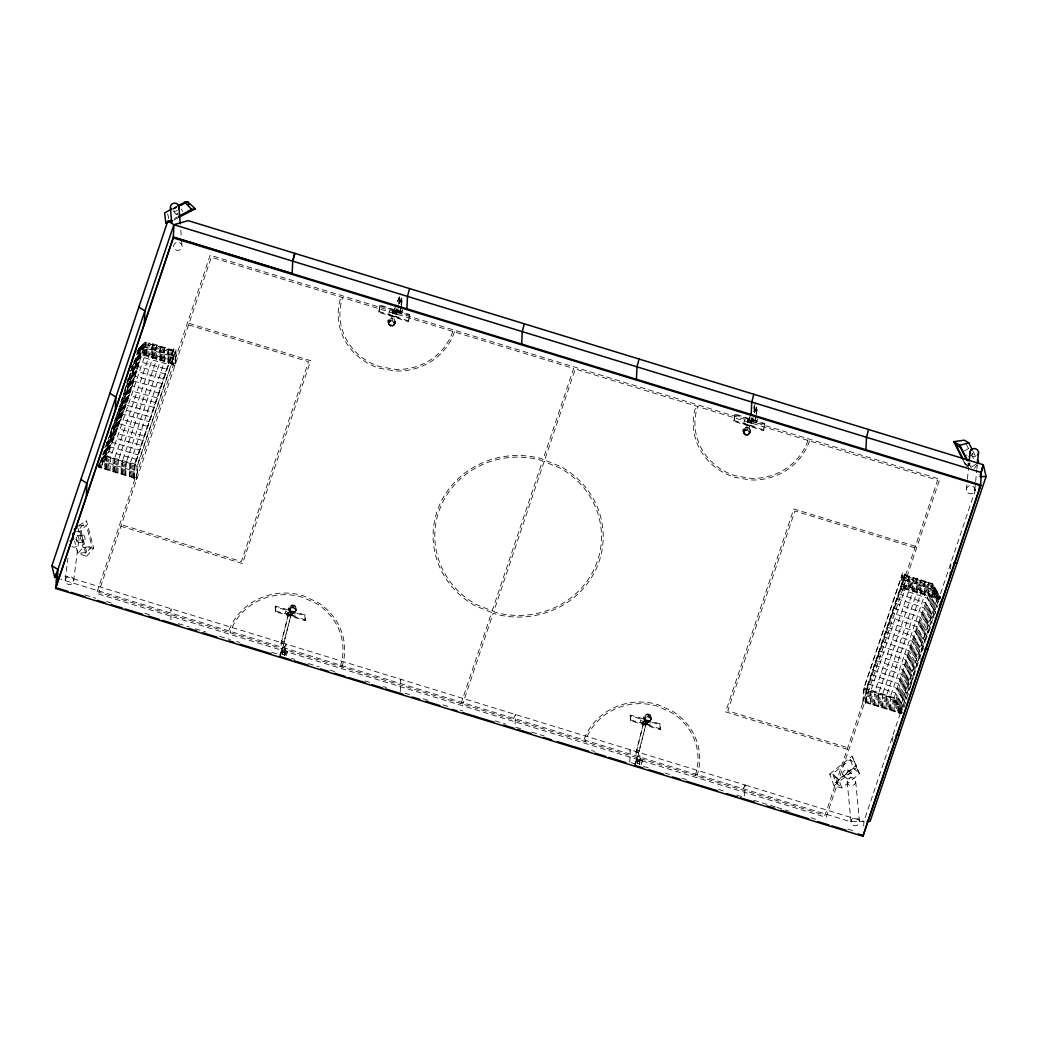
<?xml version="1.0" encoding="UTF-8"?>
<svg xmlns="http://www.w3.org/2000/svg" width="1038" height="1038" viewBox="0 0 1038 1038"><rect width="100%" height="100%" fill="white"/><g stroke="black" fill="none" stroke-linecap="round" stroke-linejoin="round"><path stroke-width="0.75" stroke-dasharray="5 3.75" d="M901.685 712.652L893.549 698.289L866.276 689.193M390.872 321.78L390.937 318.303L394.635 319.483L395.465 323.039L393.168 325.984M745.907 430.757L745.985 427.293L749.696 428.383A3.88 3.633 8.7 0 1 748.904 433.884A3.88 3.633 8.7 0 1 743.247 432.093A3.88 3.633 8.7 0 1 745.998 427.215L749.683 428.46L750.513 432.029L747.178 435.246L744.402 434.364L743.558 431.017L745.946 429.031L749.034 430.004L749.721 432.976M898.259 712.743L898.415 705.321A164.575 49.863 18.6 0 1 866.315 695.732M110.067 470.785L110.599 457.252L148.979 343.254M113.985 471.992L114.517 458.446M117.891 473.185L118.423 459.639M121.809 474.379L122.341 460.846M125.715 475.586L126.247 462.04M129.633 476.779L130.165 463.233M176.123 349.793L137.042 466.153L136.51 479.867L134.032 479.115L134.564 465.4L173.657 349.04L176.123 349.793L175.591 363.521L173.125 362.755L173.657 349.04M134.343 478.025L98.415 467.217M134.525 477.675L101.984 467.515L98.519 465.517L107.524 457.005L134.862 464.674M135.044 464.129L134.849 464.868M139.3 353.802L101.166 467.45L139.3 353.802L139.87 354.179M134.032 479.115L135.2 464.129L172.97 351.674L175.448 352.427L174.942 365.467L172.464 364.714L173.048 350.027M175.448 352.427L137.665 464.881L137.159 477.921L134.693 477.169M148.642 356.255L149.174 342.709L144.632 342.501L138.365 348.703M152.547 357.448L153.079 343.902M156.466 358.642L156.998 345.109M160.371 359.849L160.903 346.303M164.289 361.042L164.821 347.496M168.195 362.236L168.727 348.703M172.645 364.014L139.287 353.997M136.666 351.519L145.826 342.994L173.164 350.662M172.827 363.65L137.483 352.18M865.964 702.804L866.561 689.284M133.954 478.103L134.577 464.596M170.829 619.725L171.322 608.839L169.441 612.654M285.58 654.965L286.073 644.079L284.191 647.881M400.266 691.749L400.824 679.306L398.942 683.121M629.768 762.216L630.326 749.773L628.444 753.575M744.596 795.899L745.076 785.013L62.695 575.493M863.694 826.092L863.914 821.434L976.33 487.198M892.628 741.443L892.901 735.228M921.757 652.136L921.9 649.022L925.001 648.971M950.613 569.032L950.899 562.817L954 562.765M290.874 612.303L288.836 609.656L288.927 607.723L291.795 605.193L295.493 606.309L296.323 609.955L293.378 612.913L290.316 611.836L289.628 608.8L292.015 606.685L295.103 607.619L295.791 610.655M295.532 611.006L294.909 608.268L292.132 607.438L289.978 609.332L290.601 612.07M388.887 324.635L388.082 320.625L390.937 318.303M388.433 323.609L389.419 320.742L392.572 320.145L394.751 322.429L393.467 325.634L390.625 326.166L388.666 324.116L389.548 321.533L392.39 321.002L394.349 323.052L394.284 324.466M645.921 721.293L643.871 718.646L643.975 716.713L646.843 714.183L650.541 715.286L651.462 716.999L649.762 721.215M650.567 719.983L649.957 717.245L647.18 716.415L645.013 718.322L645.636 721.06M650.839 719.632L650.917 718.024L648.737 715.74L645.571 716.428L644.663 717.79L645.364 720.826L644.494 723.707L646.959 724.446L647.829 721.436M743.935 433.612L743.13 429.615L745.985 427.293M743.714 433.106L744.596 430.523L747.438 429.992L749.397 432.042L748.515 434.624M904.358 588.209L905.071 573.56L902.606 572.794L863.512 689.154L862.799 702.817L865.277 703.582L866.6 688.635L904.383 576.181L901.905 575.428L864.135 687.87L863.46 700.871L865.926 701.623M865.277 703.582L865.977 689.907L905.071 573.56M865.588 702.492L901.49 713.729M865.757 702.129L898.311 711.951L901.866 712.107M870.272 704.127L870.973 690.633M874.191 705.334L874.995 691.282L913.116 577.803M878.096 706.541L878.797 693.047M882.015 707.734L882.715 694.253M885.92 708.941L886.621 695.447M889.838 710.148L890.539 696.654M901.905 575.428L901.244 588.416L903.709 589.169L904.358 587.223L901.892 586.457L902.606 572.794M903.709 589.169L904.383 576.181M904.578 575.182L931.852 584.264L939.987 598.109M904.059 588.118L939.468 598.355M904.747 574.818L932.513 583.732L940.752 597.706M898.532 712.016L937.236 598.731L903.877 588.676M908.678 589.545L909.379 576.051M912.597 590.739L913.297 577.258M916.502 591.945L917.203 578.451M920.421 593.152L921.121 579.658M924.326 594.359L925.027 580.865M928.244 595.553L928.945 582.071M293.585 608.229L293.806 605.271M648.62 717.219L648.854 714.261M105.72 469.461L106.979 456.707L127.492 400.876L145.359 342.722M144.295 354.918L145.554 342.177A121.485 36.81 18.6 0 0 172.996 351.311M966.352 489.819L967.312 480.153M967.416 479.089L968.597 467.282M968.701 466.205L969.077 462.442M974.76 490.624A4.256 4.1 5.7 0 0 969.349 485.771A4.256 4.1 5.7 0 0 967.727 492.674A4.256 4.1 5.7 0 0 974.76 490.624L975.551 482.566M975.655 481.502L976.836 469.682M976.94 468.618L977.251 465.4M65.186 579.905L67.95 558.081M73.607 581.085A4.256 4.087 7.2 0 0 67.781 576.687A4.256 4.087 7.2 0 0 66.795 583.706A4.256 4.087 7.2 0 0 73.607 581.085L78.343 543.678M378.792 312.282L380.038 305.107L409.66 314.488L408.674 320.898L408.414 321.663L378.792 312.282L380.038 305.107M392.26 313.113L392.818 310.414L396.788 311.672L396.49 313.606L396.231 314.371L392.26 313.113L392.818 310.414M391.624 318.277L392.507 315.669L394.842 317.096L394.972 316.447L394.09 319.055M399.396 296.751L393.117 312.607L394.946 308.182M402.497 309.83L401.122 313.852L395.361 312.023L396.373 308.74M396.957 309.493L395.595 313.385L397.411 308.961M396.231 314.371L396.788 311.672M395.478 322.974L393.895 324.946M400.785 309.506L400.006 311.802L397.541 311.024L398.345 305.73M398.592 304.16L399.786 296.362L395.543 306.703M399.15 303.33L400.616 293.767M400.006 311.802L400.811 306.508M401.057 304.951L402.251 297.14L399.838 303.057M401.369 305.704L402.601 297.737M401.122 313.852L402.134 310.57M408.414 321.663L409.66 314.488M733.84 421.259L735.086 414.084L764.695 423.465L763.721 429.888L763.449 430.653L733.84 421.259L735.086 414.084M746.659 427.254L747.555 424.646L749.955 425.891L747.412 425.295M747.295 422.09L747.866 419.391L751.836 420.649L751.278 423.348L747.295 422.09L747.568 421.324L751.538 422.583L751.278 423.348M752.459 417.938L750.63 422.375L748.164 421.597L750.15 416.199M749.125 428.045L750.02 425.424L749.89 426.086M750.63 422.375L752.005 418.47M750.526 431.951L748.93 433.923M755.924 417.873L755.041 420.779L752.68 419.391L755.145 420.169M753.873 411.593L754.834 405.352L753.627 408.297M754.198 412.32L755.664 402.744M755.041 420.779L755.859 415.498M756.105 413.928L757.299 406.13L754.873 412.034M756.417 414.694L757.636 406.714M747.866 419.391L747.594 420.156L756.17 422.842L750.409 421.013L751.421 417.717M763.449 430.653L764.695 423.465M293.339 613.043L293.456 612.485A3.88 3.737 -5.4 0 0 296.219 607.334A3.88 3.737 -5.4 0 0 290.549 605.634A3.88 3.737 -5.4 0 0 289.745 611.317L292.002 612.991M648.387 722.033L648.503 721.462A3.88 3.737 -5.4 0 0 651.254 716.324A3.88 3.737 -5.4 0 0 645.584 714.624A3.88 3.737 -5.4 0 0 644.793 720.294L647.05 721.981M392.208 321.858L392.948 318.432L390.95 318.238A3.88 3.633 8.7 0 0 388.199 323.116A3.88 3.633 8.7 0 0 393.856 324.907A3.88 3.633 8.7 0 0 394.648 319.406M747.243 430.848L747.996 427.422M138.275 350.26C129.231 388.238 116.632 425.359 100.997 461.119M139.572 347.873C130.425 386.759 117.515 424.75 101.465 461.326M140.532 346.913C131.385 385.812 118.475 423.789 102.425 460.379M141.505 345.965C132.358 384.851 119.435 422.842 103.385 459.419M142.466 345.005C133.318 383.904 120.395 421.895 104.345 458.472M100.037 462.079C115.296 427.215 127.609 391.054 136.653 354.088L144.126 347.068L171.361 355.087M895.976 700.222C905.253 661.167 918.111 622.956 934.278 586.211A137.652 41.715 18.6 0 1 904.928 577.284M896.832 701.727C906.096 662.867 918.773 624.798 934.94 588.274M897.675 703.232C906.953 664.385 919.616 626.316 935.796 589.779M898.532 704.75C907.796 665.89 920.472 627.821 936.639 591.284M899.375 706.255C908.639 667.395 921.316 629.326 937.496 592.789M900.231 707.76C909.496 668.9 922.172 630.832 938.339 594.307M901.075 709.265C910.352 670.211 923.21 631.999 939.377 595.254A193.963 58.777 18.6 0 1 904.526 585.004M903.994 707.475L919.344 654.524L936.639 608.722M288.914 612.68L281.804 641.017L282.881 652.344L282.089 654.731L280.987 643.171L288.914 612.68L291.393 613.419L284.269 641.756L285.346 653.084L284.555 655.471L283.465 643.91L291.393 613.419M643.962 721.67L636.852 750.007L637.916 761.334L637.137 763.709L636.034 752.148L643.962 721.67L646.427 722.409L639.317 750.746L640.394 762.074L639.603 764.461L638.513 752.9L646.427 722.409M132.228 365.726L129.62 375.406M133.201 364.766L120.33 407.999L106.382 445.665M133.526 363.547L134.473 359.914M129.283 376.612L119.344 408.959L109.107 437.296M910.248 688.09L911.027 685.249M125.767 386.499L124.508 390.755L133.915 381.167L160.306 388.238M911.39 684.042L912.091 681.642M913.44 677.048L912.61 679.877L904.254 664.8L877.901 655.795M894.016 698.302L911.818 641.64L932.319 584.29M294.714 608.917L295.493 606.309M649.749 717.907L650.541 715.286M123.47 394.129L124.352 391.313M913.868 675.634L925.13 641.756L916.943 626.68L890.721 617.636M118.241 410.425L123.029 395.543L132.41 385.864L158.723 392.948M152.897 344.46L114.595 458.472M156.803 345.654L118.501 459.665M160.721 346.848L122.419 460.872M920.94 580.216L882.637 694.227M924.845 581.41L886.543 695.421M928.763 582.616L890.461 696.628M164.627 348.054L126.325 462.066M275.161 606.841L275.433 606.036L305.068 614.937L305.276 620.685L275.641 611.797L275.161 606.841L304.809 615.729L305.276 620.685M275.641 611.797L275.433 606.036M287.876 613.03L288.149 612.238L292.119 613.432L292.002 615.716L288.019 614.522L287.876 613.03L291.86 614.224L292.002 615.716M288.019 614.522L288.149 612.238M292.781 612.459L291.925 615.456L289.446 614.717L290.316 611.719M291.86 614.224L292.119 613.432M279.871 655.354L281.713 649.788L287.474 651.527L286.592 654.77M279.91 655.821L281.752 650.268L287.513 651.994M286.099 655.692L287.474 651.527M304.809 615.729L305.068 614.937M630.209 715.818L630.468 715.026L660.116 723.914L660.324 729.662L630.676 720.774L630.209 715.818L659.844 724.706L660.324 729.662M630.676 720.774L630.468 715.026M642.924 722.02L643.184 721.228L647.167 722.409L647.05 724.706L643.067 723.512L642.924 722.02L646.908 723.214L647.05 724.706M643.067 723.512L643.184 721.228M646.908 723.214L647.167 722.409M634.919 764.331L636.748 758.778L642.522 760.504L641.186 765.149M634.958 764.811L636.8 759.245L642.561 760.984M641.134 764.682L642.522 760.504M659.844 724.706L660.116 723.914M917.021 579.009L878.901 692.489M168.545 349.248L130.425 462.727M172.866 350.572L134.745 464.051M909.197 576.596L871.077 690.075M904.877 575.273L866.756 688.752M121.965 415.914L122.808 414.525L125.196 414.785L149.096 421.597M173.151 350.857L173.346 350.117L149.174 342.709M172.464 364.714L173.125 362.755M461.054 703.582L491.662 612.485L475.08 605.751A85.077 80.782 2.6 0 1 439.801 504.468A85.077 80.782 2.6 0 1 540.772 458.498L543.069 459.432L573.638 368.477L211.298 257.255L98.714 592.361L825.015 815.31L937.599 480.192L575.26 368.97L544.652 460.068L561.234 466.802A85.077 80.782 2.6 0 1 596.513 568.084A85.077 80.782 2.6 0 1 495.541 614.055L493.232 613.121L462.676 704.088M492.181 610.941L542.55 460.976L540.318 460.068A83.364 79.148 2.6 0 0 441.371 505.104A83.364 79.148 2.6 0 0 475.949 604.35L492.323 610.993M544.133 461.612L493.751 611.577L495.995 612.485A83.364 79.148 2.6 0 0 594.93 567.449A83.364 79.148 2.6 0 0 560.364 468.203L543.99 461.56M907.77 657.132L907.303 655.328L904.954 654.148L881.106 646.298M395.361 312.023L396.282 309.35M397.541 311.024L398.32 308.727M400.876 308.896L400.097 311.192L397.632 310.414M751.577 421.415L751.836 420.649M752.576 420.001L753.367 417.704M756.17 422.842L757.545 418.82M115.646 417.964L116.619 415.174M117.761 411.827L116.801 414.616L126.052 405.105L152.288 412.099M111.559 429.356L115.166 419.365L124.456 409.815L150.692 416.861M925.637 640.368L926.649 637.579M111.04 430.744L109.989 433.508L119.474 423.906L145.891 431.094M930.204 628.185L926.856 637.034L918.565 622.022L892.304 612.926M105.409 446.638L108.653 438.464M399.409 303.511L401.862 297.53M753.822 407.233L755.054 404.249M748.164 421.597L749.981 417.159M754.457 412.501L756.91 406.52M102.541 454.955L105.902 446.833M393.337 322.559L394.635 319.483M748.372 431.549L749.683 428.46M105.305 457.524C121.472 420.766 134.33 382.568 143.607 343.513A137.652 41.715 18.6 0 0 172.957 352.609M937.119 607.567L938.118 605.258M513.693 718.348L515.575 714.546L515.017 726.976L522.659 729.325M745.076 785.013L743.195 788.815L745.089 785.013L863.914 821.434L849.824 821.499L60.801 579.295M295.324 610.059L296.414 607.957M650.372 719.049L651.462 716.947M391.975 326.542L394.388 324.609M747.023 435.519L749.423 433.586L748.216 434.974M393.947 323.687L395.556 321.17M748.995 432.677L750.604 430.147M295.259 611.356L296.323 609.955M650.307 720.333L651.371 718.932M974.371 468.372L977.005 464.998M294.533 612.446L295.246 611.59L291.444 612.342M649.58 721.436L650.281 720.567L646.479 721.332M968.662 456.448L972.891 454.047L972.853 453.113M86.504 556.303L93.68 548.168L86.478 520.998L79.29 529.133L86.504 556.303L77.824 553.462L74.593 541.252M76.578 531.547L80.99 530.989L86.258 525.033L91.928 546.403L86.673 552.372L77.824 553.462L83.092 547.506L91.928 546.403M108.224 438.205L117.787 428.577L144.269 435.921M106.369 442.876L116.074 433.222L142.712 440.527M104.527 447.56L114.349 437.867L141.09 445.315M113.466 424.088L122.095 415.524M138.612 348.82L143.426 344.058M135.459 358.94L142.738 351.986L169.869 359.602M119.993 405.105L129.27 395.517L155.505 402.549M118.423 409.867L127.674 400.331L153.883 407.35M111.754 428.811L121.148 419.235L147.5 426.346M105.448 449.35L112.597 442.473L139.52 449.96M103.528 453.995L110.845 447.067L137.924 454.696M101.529 458.614L109.055 451.634L136.341 459.367M99.544 463.233L107.251 456.188L137.665 464.881M121.537 400.331L130.827 390.781L157.088 397.826M127.337 381.128L136.925 371.5L163.472 378.74M131.268 366.622L141.298 356.877L168.273 364.39M130.01 371.474L139.87 361.769L166.664 369.178M177.965 213.919C174.41 216.176 171.283 206.77 176.629 206.847M176.473 214.503L178.069 213.504M182.532 211.467L181.455 209.014M966.482 466.97L970.945 463.039M829.725 774.101L852.146 756.027L859.49 773.764L841.857 787.998L834.046 785.779L829.725 774.101L838.691 779.447L841.857 787.998L835.862 782.341L832.697 773.79L850.33 759.569L856.324 765.227L838.691 779.447L832.697 773.79M835.862 782.341L853.495 768.12L850.33 759.569M834.046 785.779L856.454 767.692L852.146 756.027M78.719 525.397L86.478 520.998M963.926 451.167L969.557 447.988M964.549 461.936L965.976 464.79L968.752 463.22M976.005 464.323L970.465 467.45L968.324 463.182M172.71 208.586L176.758 206.458M172.762 209.559L176.81 207.431M174.423 218.603L177.239 216.942M173.852 220.095L178.147 217.85M294.883 612.018L291.73 612.705M649.931 720.995L646.908 721.838L644.793 720.359M176.499 207.341L173.567 208.677M393.778 325.296L390.612 325.88L387.978 322.584M78.888 525.955L86.258 525.033M77.072 535.842L83.066 535.089M78.239 542.64L84.234 541.888M646.765 721.682L648.439 721.747M939.74 599.173L936.484 598.705M901.438 713.184L898.181 712.717M389.51 325.75L388.9 324.271L392.598 325.439M743.026 431.561L745.634 434.299L747.645 434.416M747.334 434.974L744.246 434.001M93.68 548.168L83.092 547.506L77.824 527.654M161.876 383.515L135.42 376.34L125.922 385.941L128.673 376.301L138.404 366.635L165.068 373.952M288.292 613.73L292.262 614.924M291.989 615.262L289.446 614.717M275.9 610.993L305.535 619.894M643.326 722.72L647.31 723.914M630.948 719.983L660.583 728.871M281.804 641.017L284.269 641.756M280.987 643.171L283.465 643.91M636.852 750.007L639.317 750.746M636.034 752.148L638.513 752.9M282.881 652.344L285.346 653.084M637.916 761.334L640.394 762.074M137.587 352.868L140.221 353.673L140.727 346.368A164.575 49.863 18.6 0 0 172.801 356.475M134.564 465.4L137.042 466.153M189.085 323.35L310.673 360.679L242.516 563.582L120.914 526.266M915.386 546.299L793.798 508.97L725.627 711.886L847.216 749.202M188.566 324.894L308.546 361.717L241.4 561.558L121.433 524.722M914.867 547.83L794.9 511.007L727.768 710.848L847.735 747.671M939.286 598.952L936.665 598.148L936.821 590.739A164.575 49.863 18.6 0 1 904.721 581.15M864.135 687.87L894.211 697.744L901.944 710.809C911.221 671.742 924.067 633.543 940.246 596.785A204.473 61.956 18.6 0 1 904.461 586.288M863.512 689.154L865.977 689.907M85.077 594.982L95.794 598.264M106.499 601.547L112.623 603.428M144.749 613.302L150.873 615.171M178.406 623.63L189.124 626.926M195.235 628.794L205.952 632.09M219.719 636.32L230.436 639.603M236.547 641.484L239.609 642.418M271.735 652.292L280.922 655.108M291.626 658.39L294.688 659.338M308.455 663.567L319.172 666.85M329.876 670.133L336.001 672.014M365.078 680.941L369.658 682.355M383.437 686.585L386.486 687.519M404.846 693.163L412.501 695.512M423.206 698.795L429.33 700.676M443.096 704.906L450.752 707.254M459.938 710.07L462.987 711.004M495.126 720.878L505.83 724.161M531.845 732.153L544.081 735.903M591.517 750.474L594.579 751.408M631.299 762.683L635.879 764.098M643.534 766.446L649.658 768.315M664.956 773.012L669.549 774.426M681.784 778.189L686.378 779.59M718.504 789.464L724.628 791.332M736.863 795.095L744.518 797.444M753.783 800.285L775.386 806.915M776.93 807.382L789.282 811.171M810.886 817.788L818.593 820.15M847.916 829.141L855.636 831.503M903.371 579.775L930.736 588.52L938.676 602.131M868.339 684.068L895.573 693.06L903.514 706.644M734.826 414.85L764.435 424.231M748.307 420.675L750.772 421.454M379.778 305.873L409.4 315.254M395.465 311.413L401.226 313.242M392.559 311.179L396.529 312.438M393.259 311.698L395.738 312.477M734.1 420.494L763.721 429.888M392.52 312.347L396.49 313.606M747.477 424.918L749.942 425.697M379.052 311.517L408.674 320.898M392.429 315.928L394.894 316.72M392.442 316.123L394.907 316.901M901.866 584.29L928.932 593.321L936.678 606.75M869.922 679.384L896.962 688.376L905.318 702.998M900.27 589.078L927.168 598.109L936.042 613.653M871.531 674.648L898.389 683.666L907.199 699.301M898.674 593.866L925.403 602.896L934.122 618.298M873.101 670.016L899.816 678.969L908.51 694.344M897.079 598.654L923.677 607.684L932.267 622.969M874.723 665.228L901.282 674.246L909.846 689.517M895.483 603.428L921.952 612.459L930.411 627.64M876.28 660.622L902.749 669.536L911.182 684.691M893.887 608.203L920.252 617.247L928.634 632.337M879.497 651.034L905.759 660.077L914.05 675.076M889.086 622.528L915.244 631.558L923.431 646.479M887.503 627.25L913.648 636.281L921.783 651.215M885.894 632.051L912.013 641.082L920.148 655.964M882.702 641.549L908.847 650.592L917.021 665.501M884.298 636.8L910.417 645.87L918.578 660.726M140.026 354.218L136.821 352.712M972.891 454.047L971.957 453.217M98.519 466.724L101.724 468.229L102.152 460.898A164.575 49.863 18.6 0 0 134.226 471.018M965.976 464.79L968.22 466.114M853.495 768.12L859.49 773.764L856.454 767.692M847.709 769.807A3.477 1.817 -46.7 0 1 845.127 774.685A3.477 1.817 -46.7 0 1 842.999 772.337A3.477 1.817 -46.7 0 1 847.709 769.807L851.77 773.634A3.477 1.817 -46.7 0 1 849.188 778.513A3.477 1.817 -46.7 0 1 847.06 776.177A3.477 1.817 -46.7 0 1 851.77 773.634M842.843 774.75L846.904 778.591M643.871 718.646L645.299 720.151M288.836 609.656L290.264 611.161M643.975 716.713L645.364 718.854M288.927 607.723L290.329 609.877M934.096 586.768L939.195 595.812M907.9 656.73L915.529 670.289M973.06 451.374L975.915 457.07M966.443 444.446L968.584 448.714M972.152 455.825L973.579 458.666M969.077 463.584L971.192 467.801M962.953 459.938L965.781 465.569M966.625 454.916L966.962 455.656M743.948 433.248L744.557 434.74M645.052 715.078L646.09 717.764M290.017 606.088L291.042 608.787M743.117 429.68L743.999 432.366M388.069 320.703L388.952 323.376M80.99 530.989L86.673 552.372M167.676 213.815L169.246 220.925M744.207 428.123L744.726 431.315M389.159 319.133L389.678 322.338M646.843 714.183L647.284 717.167M291.795 605.193L292.236 608.177M855.688 781.497A4.256 4.074 -5.4 0 1 849.473 785.312A4.256 4.074 -5.4 0 1 849.175 778.279A4.256 4.074 -5.4 0 1 855.688 781.497L859.49 821.512A4.256 4.074 -5.4 0 1 853.262 825.327A4.256 4.074 -5.4 0 1 852.964 818.294A4.256 4.074 -5.4 0 1 859.49 821.512M847.19 781.899L850.991 821.914M646.959 724.446L644.494 723.707M180.781 230.138L181.416 237.962M181.546 239.531L182.039 245.785M745.634 434.299L745.686 435.441M390.599 325.309L390.638 326.451M932.591 596.889L932.513 583.732A121.485 36.81 18.6 0 1 904.993 575.999M894.185 711.484L894.107 698.327A121.485 36.81 18.6 0 1 866.587 690.594M696.939 775.996A59.555 56.545 2.6 0 0 672.339 711.121L658.274 704.776A59.555 56.545 2.6 0 0 583.46 741.158M695.304 775.49A57.843 54.91 2.6 0 0 671.417 712.483L657.755 706.32A57.843 54.91 2.6 0 0 585.095 741.664M809.523 440.878A59.555 56.545 2.6 0 1 750.007 479.945L734.696 477.259A59.555 56.545 2.6 0 1 696.031 406.04M807.888 440.384A57.843 54.91 2.6 0 1 750.085 478.31L735.215 475.715A57.843 54.91 2.6 0 1 697.666 406.546M454.475 331.901A59.555 56.545 2.6 0 1 394.959 370.955L379.661 368.282A59.555 56.545 2.6 0 1 340.983 297.063M452.84 331.394A57.843 54.91 2.6 0 1 395.037 369.333L380.18 366.725A57.843 54.91 2.6 0 1 342.618 297.569M341.891 667.006A59.555 56.545 2.6 0 0 317.304 602.131L303.226 595.786A59.555 56.545 2.6 0 0 228.412 632.181M340.256 666.513A57.843 54.91 2.6 0 0 316.369 603.493L302.707 597.343A57.843 54.91 2.6 0 0 230.047 632.674M75.774 539.332A4.256 4.087 7.2 0 1 77.798 545.184A4.256 4.087 7.2 0 1 71.531 546.312M179.47 242.568A4.256 4.074 -4.6 0 1 180.949 249.081A4.256 4.074 -4.6 0 1 174.047 248.238A4.256 4.074 -4.6 0 1 177.29 242.295M177.251 210.429A4.256 4.074 -4.6 0 1 173.035 210.974M975.551 456.577A4.256 4.1 5.7 0 1 971.399 455.643M172.697 359.057A183.895 55.715 18.6 0 1 138.807 348.262M172.905 353.893A146.358 44.349 18.6 0 1 142.647 344.46M172.853 355.178A155.324 47.06 18.6 0 1 141.687 345.407M172.593 361.639A204.473 61.956 18.6 0 1 136.86 350.182M133.98 477.467A215.255 65.225 18.6 0 1 97.313 465.699M172.749 357.76A174.099 52.756 18.6 0 1 139.767 347.315M172.555 362.924A215.255 65.225 18.6 0 1 138.923 352.219M172.645 360.342A193.963 58.777 18.6 0 1 140.727 350.221M134.136 473.6A183.895 55.715 18.6 0 1 100.232 462.805M134.278 469.721A155.324 47.06 18.6 0 1 103.112 459.951M134.434 465.854A121.485 36.81 18.6 0 1 106.979 456.707M134.382 467.139A137.652 41.715 18.6 0 1 105.046 458.043M134.032 476.17A204.473 61.956 18.6 0 1 98.299 464.726M134.33 468.436A146.358 44.349 18.6 0 1 104.072 459.004M134.187 472.303A174.099 52.756 18.6 0 1 101.192 461.858M134.084 474.885A193.963 58.777 18.6 0 1 99.272 463.752M938.521 593.749A183.895 55.715 18.6 0 1 904.591 583.719M935.134 587.716A146.358 44.349 18.6 0 1 904.864 578.568M935.978 589.221A155.324 47.06 18.6 0 1 904.799 579.866M941.103 598.329A215.255 65.225 18.6 0 1 904.396 587.573M902.697 712.911A215.255 65.225 18.6 0 1 865.99 702.168M937.677 592.244A174.099 52.756 18.6 0 1 904.656 582.435M900.115 708.344A183.895 55.715 18.6 0 1 866.185 698.302M897.572 703.816A155.324 47.06 18.6 0 1 866.393 694.448M895.872 700.806A137.652 41.715 18.6 0 1 866.522 691.879M901.84 711.38A204.473 61.956 18.6 0 1 866.055 700.871M896.728 702.311A146.358 44.349 18.6 0 1 866.458 693.163M899.271 706.826A174.099 52.756 18.6 0 1 866.25 697.017M900.971 709.849A193.963 58.777 18.6 0 1 866.12 699.586M389.25 311.595L388.835 314.332L398.709 317.472L399.124 314.722L389.25 311.595M744.298 420.572L743.87 423.322L753.744 426.449L754.172 423.699L744.298 420.572M282.829 651.877L282.038 654.251L284.516 655.004L285.307 652.617L282.829 651.877M637.877 760.854L637.085 763.241L639.551 763.981L640.342 761.607L637.877 760.854M210.182 255.218L96.573 593.399L826.118 817.347L939.727 479.154L210.182 255.218M295.376 613.977L285.502 611.006L285.697 613.134L295.583 616.105L295.376 613.977M650.424 722.954L640.537 719.996L640.744 722.124L650.618 725.082L650.424 722.954M76.332 537.243A3.477 1.362 82.9 0 0 77.889 542.666A3.477 1.362 82.9 0 0 78.758 537.801A3.477 1.362 82.9 0 0 76.332 537.243M82.326 536.49A3.477 1.362 82.9 0 0 83.883 541.927A3.477 1.362 82.9 0 0 84.753 537.048A3.477 1.362 82.9 0 0 82.326 536.49"/><path stroke-width="1.5" d="M292.729 261.109L294.805 253.337L983.31 464.739L981.247 472.498L980.663 485.745L862.928 836.239L55.559 588.403L173.346 237.118L292.158 273.539L292.729 261.109L294.805 253.337L188.176 220.653L173.904 224.688L167.884 220.834L51.9 565.658L54.69 577.426L56.571 573.612L56.013 586.055M57.362 581.942L57.92 569.512L173.904 224.688L981.247 472.498M86.362 495.736L86.92 483.306L80.899 479.452M115.348 409.53L115.919 397.1L109.885 393.246M144.347 323.324L144.918 310.894L138.884 307.04M55.559 588.403L173.307 237.923L173.904 224.688M406.922 308.779L407.493 296.336L409.556 288.577M521.673 344.006L522.244 331.576L524.307 323.804M636.424 379.246L636.995 366.803L639.058 359.031M751.175 414.473L751.746 402.043L753.809 394.271M865.926 449.714L866.496 437.27L868.559 429.498M862.928 836.239L980.702 484.954L173.346 237.118M921.342 661.466L921.485 658.351M950.328 575.26L950.471 572.146M979.327 489.054L979.47 485.94M969.233 460.833L970.141 451.712M977.407 463.791L978.536 452.516M980.326 475.119L983.31 464.726L986.1 476.494L870.116 821.318L867.015 821.382M54.69 577.426L57.92 569.512L51.9 565.658M939.974 604.401L941.726 600.314M74.269 529.704L77.422 526.136M178.705 206.147L179.652 205.511L178.16 206.082M171.348 209.3L164.601 212.842L165.795 222.949L172.425 220.847M178.108 205.745L184.855 202.202L187.619 201.761L195.313 208.833L178.523 217.461M180.859 205.303L187.619 201.761L189.085 204.629M165.795 222.949L171.724 220.017M178.471 216.475L191.55 209.429L195.313 208.833M968.791 442.837L964.302 440.177L953.779 441.656L959.903 445.289L968.791 442.837L972.346 449.947M189.266 210.805L192.03 210.364M169.025 221.444L171.776 221.003M979.898 476.611L986.1 476.494M954 562.765L957.101 562.7M925.001 648.971L928.115 648.906M896.015 735.176L899.116 735.112M173.307 237.923L980.663 485.745M55.598 587.612L68.002 591.413M71.103 592.361L85.038 596.642M97.442 600.457L105.188 602.831M111.39 604.739L122.237 608.06M125.338 609.021L142.388 614.249M148.577 616.144L159.424 619.478M162.525 620.426L179.574 625.667M188.864 628.522L196.623 630.896M202.812 632.804L216.76 637.085M229.164 640.887L233.81 642.314M240.012 644.209L270.996 653.732M280.299 656.587L291.146 659.909M294.247 660.869L308.195 665.137M320.586 668.952L328.332 671.327M334.534 673.234L345.382 676.555M348.483 677.516L365.532 682.745M371.734 684.652L382.581 687.973M385.669 688.934L402.718 694.163M412.021 697.017L419.767 699.391M425.969 701.299L439.917 705.581M452.309 709.382L456.954 710.809M463.156 712.717L494.153 722.227M503.443 725.082L514.29 728.404M517.391 729.364L531.339 733.645M543.743 737.447L551.489 739.822M557.678 741.729L588.676 751.24M594.878 753.147L605.725 756.468M608.826 757.429L625.862 762.658M635.165 765.512L642.911 767.886M649.113 769.794L663.061 774.076M672.352 776.93L680.111 779.304M686.3 781.212L717.297 790.722M726.6 793.577L737.447 796.912M740.535 797.859L754.483 802.14M766.887 805.942L774.633 808.317M780.836 810.224L808.719 818.787M818.022 821.642L828.869 824.976M831.97 825.924L845.918 830.205M858.309 834.007L862.967 835.434M398.735 306.521L401.615 307.43M184.855 202.202L191.55 209.429M970.932 449.441L971.399 450.168M977.342 459.912L978.769 462.753M959.903 445.289L967.663 460.768M966.897 460.34L960.474 447.534L955.985 444.874L963.121 459.094M953.779 441.656L962.252 458.536M72.569 533.623L73.374 536.672M178.886 206.653L180.275 223.871M170.453 207.756L171.711 223.404M70.208 541.473A4.256 4.087 7.2 0 1 70.766 540.551M72.517 539.293A4.256 4.087 7.2 0 1 73.594 539.033M170.738 208.781A4.256 4.074 -4.6 0 1 174.682 203.124A4.256 4.074 -4.6 0 1 178.601 208.755M978.043 454.579A4.256 4.1 5.7 0 1 977.407 455.448M970.037 452.789A4.256 4.1 5.7 0 1 974.669 448.572A4.256 4.1 5.7 0 1 978.432 453.58"/></g></svg>
